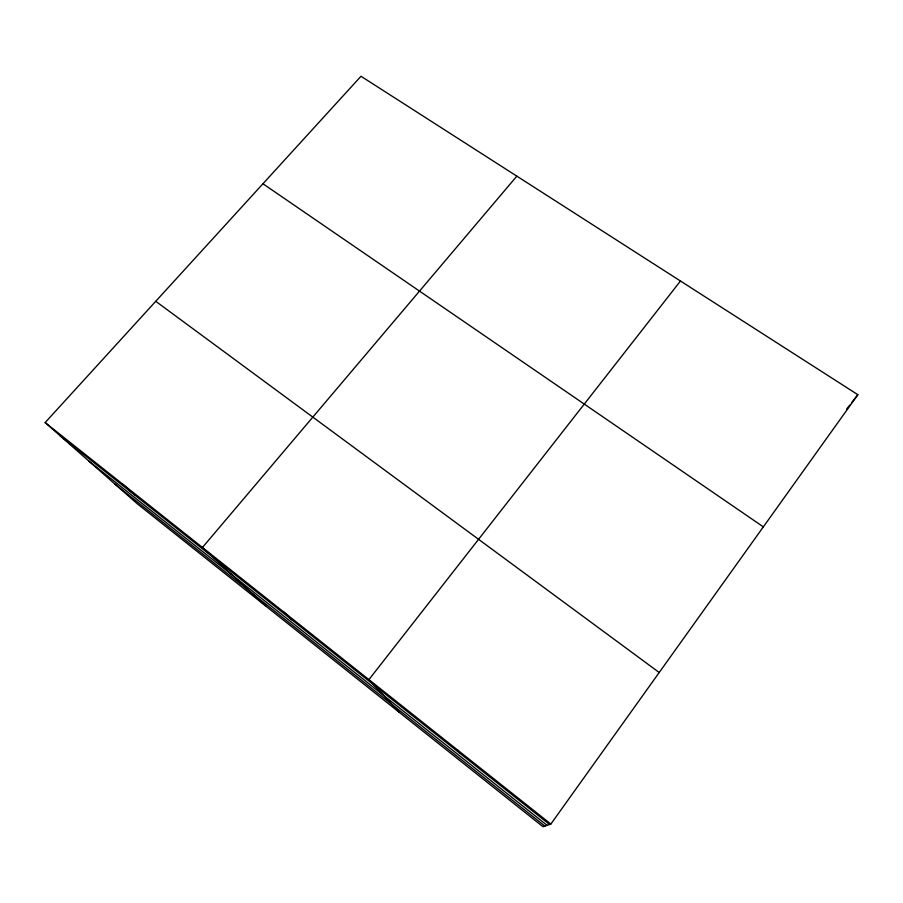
<?xml version="1.0" encoding="UTF-8"?>
<svg xmlns="http://www.w3.org/2000/svg" width="903" height="903" viewBox="0 0 903 903"><rect width="100%" height="100%" fill="white"/><g stroke="black" fill="none" stroke-linecap="round" stroke-linejoin="round"><path stroke-width="1.35" d="M550.864 824.044L857.85 394.701L360.997 76.258L45.15 422.581L137.109 503.637L543.008 826.742L550.864 824.044L45.15 422.581M846.54 409.262L849.768 405.108M851.382 403.02L857.85 394.701M680.467 281.014L368.921 679.609L399.51 712.512M516.843 176.141L202.464 547.466L265.753 606.037M262.954 183.761L763.351 526.878M155.756 301.309L659.213 672.509M60.185 435.844L549.555 824.495M88.821 461.072L547.083 825.342M114.771 483.952L544.87 826.098M122.119 483.681L134.953 495.216M283.881 612.099L291.748 619.751M457.832 750.19L459.853 753.26"/></g></svg>
